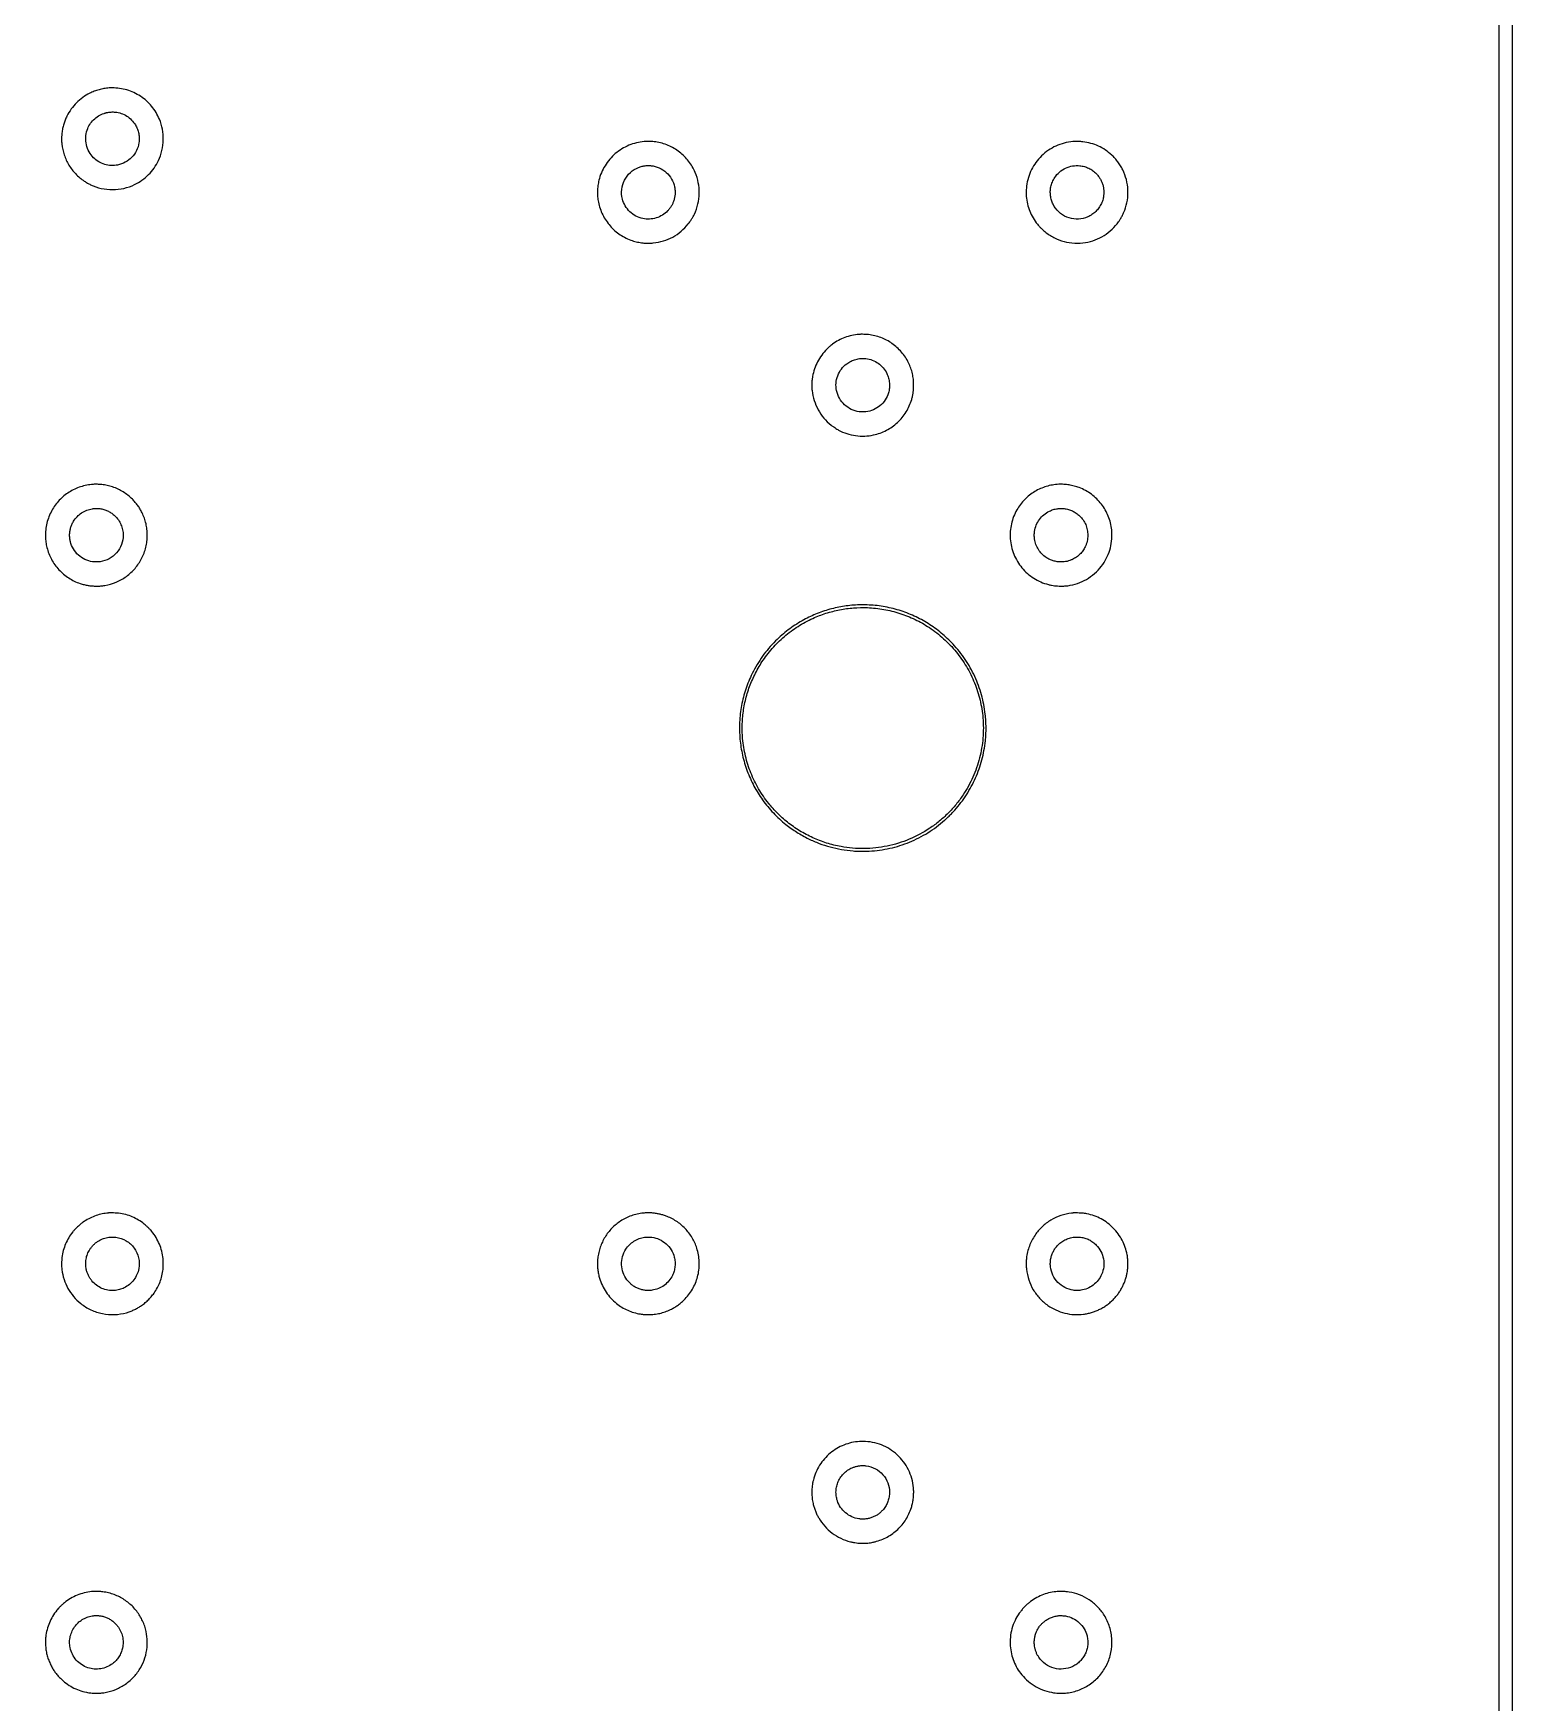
# Model space of a CAD drawing. Extents: x 0 to 24643, y 0 to 50000.
# Drawn here: x 13354 to 24643, y 24512 to 37256 of the extents above; entities that cross this region are included whole.
import ezdxf

# ---------------------------------------------------------------- set-up
doc = ezdxf.new("R2010")
doc.units = 0

msp = doc.modelspace()

# ---------------------------------------------------------------- linework, layer by layer
for points in [[(23019.260842, 49998.888079, 0.000001), (20714.559307, 49999.172447, 0.000022)], [(17617.631839, 49999.413961, 0.000005), (12334.5, 49999.540123, 0.000007), (8235.163056, 49999.542638, 0.000011), (4780.784375, 49999.42168)], [(24539.010792, 48319.481329), (24539.011877, 25000), (24539.010792, 1680.518671, -0.009918)], [(24643.034853, 1686.242722), (24643.036095, 25000), (24643.034853, 48313.757279, 0.009486)]]:
    msp.add_lwpolyline(points, format="xyb")
for points in [[(13932.5, 36839.344862, 0.021509), (13892.416186, 36834.406794, 0.024931), (13854.86252, 36826.188719, 0.025424), (13818.96367, 36814.446266, 0.024217), (13783.839045, 36798.954377, 0.039744), (13730.184482, 36766.553881, 0.040713), (13682.794628, 36726.305544, 0.040694), (13642.533667, 36678.890769, 0.039629), (13610.083651, 36625.174152, 0.02128), (13596.165301, 36594.145269, 0.02246), (13585.209939, 36562.593061, 0.022157), (13577.008684, 36529.786965, 0.019573), (13571.340393, 36495, 0.021677), (13570.011265, 36478.217997, 0.007365), (13569.498413, 36453.748886, 0.007363), (13569.706433, 36429.278873, 0.021726), (13570.826785, 36412.5, 0.052956), (13589.375305, 36327.938777, 0.055255), (13625.117717, 36250.442464, 0.055641), (13676.694829, 36183.115514, 0.055116), (13742, 36128.576728, 0.006045), (13755.101151, 36120.112752, 0.010742), (13766.120226, 36113.507307, 0.011125), (13777.144457, 36107.537781, 0.007082), (13790.218985, 36101.062054, 0.055934), (13872.211966, 36072.614174, 0.056263), (13958.30698, 36063.122784, 0.056208), (14044.42877, 36073.062432, 0.055616), (14126.5, 36101.939059, 0.042225), (14182.909186, 36135.281707, 0.042494), (14232.786244, 36177.564122, 0.042435), (14274.857857, 36227.730319, 0.041861), (14308.0724, 36284.5, 0.053056), (14335.16953, 36361.178586, 0.052318), (14345.691744, 36442.207905, 0.052351), (14339.164652, 36523.609377, 0.053256), (14315.867214, 36601.388306, 0.073684), (14256.554369, 36699.325763, 0.073915), (14171.445823, 36775.735215, 0.074067), (14067.960024, 36823.970395, 0.074471), (13955.104783, 36839.831897, 0.001394), (13947.687879, 36839.744195, 0.001732), (13940.790155, 36839.619488, 0.00141), (13934.999202, 36839.47838, 0.013096)], [(13978.144045, 36654.948535, -0.057748), (14024.266946, 36644.801303, -0.05841), (14066.65672, 36624.397284, -0.058184), (14103.318627, 36594.657036, -0.056489), (14132.55866, 36556.994731, -0.045213), (14147.978437, 36525.631402, -0.042887), (14157.838808, 36491.451423, -0.042698), (14161.753588, 36455.938779, -0.043916), (14159.513842, 36420.617484, -0.077167), (14140.870918, 36361.427393, -0.076328), (14105.110654, 36310.427761, -0.076186), (14055.628639, 36272.432412, -0.076436), (13997.093229, 36251.05321, -0.061953), (13947.420299, 36247.377641, -0.061463), (13898.220427, 36255.957788, -0.061348), (13852.500802, 36276.2637, -0.061298), (13813.060606, 36307.060606, -0.069635), (13778.789406, 36352.485123, -0.069947), (13758.368705, 36405.505048, -0.069983), (13753.36419, 36462.075063, -0.069828), (13764.149746, 36517.875979, -0.05735), (13784.34302, 36560.225484, -0.057837), (13813.580214, 36596.748453, -0.057819), (13850.414741, 36625.613605, -0.057246), (13893, 36645.392655, -0.005767), (13898.755045, 36647.229241, -0.004869), (13904.884375, 36649.042553, -0.004914), (13910.507503, 36650.587132, -0.013619), (13914.5, 36651.526198, -0.020039), (13930.029662, 36654.091363, -0.017478), (13946.440416, 36655.550402, -0.017586), (13962.79257, 36655.853804, -0.021145)], [(18016, 36429.87219, 0.078603), (17898.477432, 36401.409483, 0.078183), (17795.236328, 36338.034356, 0.078194), (17716.454072, 36246.029829, 0.078661), (17669.931185, 36134.460271, 0.027617), (17662.346849, 36093.443545, 0.026027), (17659.134181, 36051.017953, 0.02615), (17660.351149, 36008.698521, 0.028595), (17666.012234, 35968, 0.06564), (17698.879211, 35870.931078, 0.06617), (17755.717353, 35785.989767, 0.066194), (17832.749587, 35718.870908, 0.065771), (17924.806665, 35674.039882, 0.013035), (17944.094221, 35668.162925, 0.013205), (17963.57931, 35663.326651, 0.012897), (17983.725902, 35659.429371, 0.011226), (18005, 35656.3697, 0.020758), (18021.508542, 35655.064782, 0.007623), (18044.899029, 35654.547172, 0.007637), (18068.326522, 35654.743836, 0.020374), (18085, 35655.81928, 0.047971), (18162.012549, 35671.512477, 0.050605), (18233.174393, 35701.432859, 0.050611), (18296.867767, 35745.033583, 0.048007), (18351.757038, 35801.251101, 0.018684), (18363.784982, 35817.401153, 0.011447), (18376.796091, 35837.265338, 0.011436), (18388.916237, 35857.757058, 0.018271), (18398.212165, 35875.845814, 0.051673), (18425.320143, 35953.735751, 0.052802), (18435.621877, 36034.959869, 0.052978), (18428.675061, 36116.29121, 0.052697), (18404.793623, 36194.5, 0.064262), (18354.671318, 36280.043786, 0.063932), (18284.397098, 36350.227308, 0.064), (18198.746609, 36400.32355, 0.064643), (18103.5, 36426.920202, 0.014796), (18082.086271, 36429.363481, 0.012574), (18059.369926, 36430.702366, 0.012674), (18036.841576, 36430.891106, 0.015942)], [(21288, 36429.964189, 0.040015), (21220.338916, 36418.119607, 0.043723), (21157.492675, 36395.840535, 0.044116), (21099.965193, 36363.188812, 0.042168), (21048.115023, 36320.507847, 0.041174), (21005.079499, 36270.99319, 0.04295), (20971.41776, 36215.762507, 0.042664), (20947.509157, 36155.242523, 0.03957), (20933.476312, 36090, 0.021094), (20932.057452, 36074.378544, 0.007123), (20931.277043, 36051.535861, 0.007226), (20931.151238, 36028.464898, 0.018499), (20931.919156, 36011.780407, 0.036119), (20940.95458, 35954.028698, 0.037887), (20958.127215, 35899.125503, 0.037833), (20983.415802, 35847.371062, 0.035802), (21016.629767, 35799, 0.017737), (21028.137707, 35785.577532, 0.008719), (21043.665863, 35769.294175, 0.0087), (21059.640529, 35753.670342, 0.019083), (21072.508735, 35742.412809, 0.051523), (21142.544162, 35696.765635, 0.053664), (21219.500592, 35667.143345, 0.053809), (21300.805089, 35654.630488, 0.052331), (21383.694825, 35659.558169, 0.050369), (21456.965676, 35679.411037, 0.048958), (21525.534581, 35713.647671, 0.048862), (21586.259946, 35760.638348, 0.049754), (21636.303932, 35818.258042, 0.018881), (21649.240595, 35838.09146, 0.013136), (21662.387251, 35861.378701, 0.013194), (21674.185751, 35885.115817, 0.020291), (21682.998657, 35906.294902, 0.049767), (21702.962767, 35983.104058, 0.050982), (21707.130158, 36061.713699, 0.051078), (21695.310329, 36139.405699, 0.050322), (21667.960617, 36213.5, 0.024014), (21651.013086, 36244.361825, 0.021883), (21630.687113, 36274.4606, 0.022061), (21608.005122, 36302.404375, 0.025633), (21584, 36326.806163, 0.037271), (21535.01037, 36365.445654, 0.040081), (21481.962107, 36395.34203, 0.040152), (21424.910323, 36416.350137, 0.037662), (21364, 36428.524437, 0.020015), (21348.932725, 36429.762142, 0.005749), (21325.535014, 36430.474577, 0.005613), (21302.243167, 36430.654281, 0.022454)], [(18068.144045, 36245.948535, -0.080063), (18130.238553, 36229.365441, -0.078852), (18184.344406, 36194.061023, -0.07888), (18224.847085, 36143.753946, -0.08021), (18247.489918, 36083.659354, -0.031602), (18251.140301, 36057.195833, -0.033021), (18251.347567, 36030.872139, -0.033069), (18248.08935, 36004.785971, -0.031892), (18241.399496, 35979.031155, -0.026621), (18232.890988, 35957.167417, -0.02983), (18222.381718, 35937.176553, -0.029748), (18209.54031, 35918.531383, -0.026197), (18194.053338, 35900.693906, -0.062129), (18153.976436, 35868.329389, -0.064026), (18107.569958, 35847.19467, -0.063902), (18057.243816, 35838.46004, -0.061479), (18005.653701, 35842.522604, -0.070863), (17952.51519, 35861.491857, -0.069432), (17906.374862, 35894.641866, -0.069392), (17871.049887, 35939.176243, -0.070639), (17849.517562, 35991.413622, -0.089703), (17844.269968, 36065.19004, -0.091392), (17865.298965, 36135.60881, -0.091322), (17910.071951, 36193.944119, -0.089399), (17973, 36233.022552, -0.019196), (17985.861573, 36237.557805, -0.018182), (17999.266456, 36241.184991, -0.01675), (18013.904604, 36244.06705, -0.011851), (18030.5, 36246.358363, -0.024713), (18037.318529, 36246.795926, -0.006389), (18048.335288, 36246.81676, -0.006788), (18059.668842, 36246.539462, -0.015788)], [(21340.144045, 36245.948535, -0.043622), (21374.86959, 36239.32867, -0.044113), (21407.783687, 36226.799307, -0.043977), (21438.080862, 36208.646584, -0.042802), (21465.034335, 36185.326625, -0.029852), (21482.973355, 36164.553117, -0.034279), (21497.424274, 36142.69203, -0.03452), (21508.672283, 36119.200249, -0.031084), (21517.039878, 36093.554846, -0.032256), (21521.75885, 36068.851575, -0.030063), (21523.409663, 36043.155134, -0.030105), (21521.966848, 36017.484256, -0.032591), (21517.44743, 35992.857452, -0.046222), (21504.972525, 35957.482641, -0.045904), (21486.188503, 35924.914279, -0.045783), (21461.724356, 35896.243801, -0.045476), (21432.399447, 35872.432489, -0.021354), (21421.857132, 35865.991921, -0.012416), (21408.707002, 35859.131081, -0.01242), (21395.251556, 35852.9404, -0.021628), (21383.768845, 35848.577292, -0.089523), (21311.864963, 35838.348806, -0.089483), (21240.910472, 35853.899742, -0.089398), (21179.80982, 35893.285219, -0.089136), (21136.2306, 35951.560402, -0.042365), (21123.726516, 35982.900882, -0.041721), (21116.604843, 36016.061264, -0.04137), (21115.051053, 36050.213047, -0.040173), (21119.09947, 36084.5, -0.027574), (21123.708058, 36102.327755, -0.021931), (21130.561581, 36120.989581, -0.021786), (21139.088197, 36139.130539, -0.025945), (21148.725186, 36155.397888, -0.067799), (21185.411631, 36197.050403, -0.067969), (21231.87337, 36227.330606, -0.068001), (21284.732646, 36244.033728, -0.067968)], [(19655.5, 34957.951217, 0.033046), (19600.08664, 34949.622139, 0.035056), (19547.368337, 34934.157382, 0.035567), (19498.029877, 34911.736712, 0.036239), (19452.691118, 34882.671024, 0.006241), (19440.000859, 34872.923239, 0.010824), (19429.74287, 34864.471877, 0.011045), (19420.002424, 34855.704494, 0.006836), (19408.932833, 34845, 0.039054), (19370.132353, 34799.896994, 0.038522), (19338.619313, 34749.109382, 0.038449), (19315.219439, 34693.991266, 0.038574), (19300.565489, 34636, 0.003411), (19299.516545, 34629.644851, 0.002446), (19298.427361, 34622.528125, 0.002469), (19297.456777, 34615.740871, 0.005312), (19296.790373, 34610.5, 0.023863), (19295.775749, 34595.631722, 0.005189), (19295.517547, 34569.916048, 0.00516), (19295.791469, 34544.21212, 0.024335), (19296.817636, 34529.5, 0.046035), (19313.237291, 34452.578108, 0.050164), (19343.174995, 34382.269541, 0.050408), (19386.361777, 34319.618815, 0.047313), (19442.058088, 34265.397068, 0.016389), (19453.752038, 34256.605558, 0.007614), (19469.463333, 34245.933986, 0.007629), (19485.777806, 34235.564982, 0.013753), (19499.5, 34227.646048, 0.045405), (19562.02214, 34200.831653, 0.043477), (19629.271253, 34185.26264, 0.043487), (19698.182893, 34181.559472, 0.04548), (19765.641335, 34189.976368, 0.066653), (19863.797922, 34225.598968, 0.067344), (19948.744999, 34285.697199, 0.067381), (20014.629916, 34366.174574, 0.066851), (20056.959408, 34461.482714, 0.017498), (20063.736175, 34488.081696, 0.019074), (20068.414627, 34514.338232, 0.018736), (20071.138942, 34541.295035, 0.015738), (20072.051462, 34570, 0.026976), (20069.632185, 34615.063988, 0.029739), (20062.369752, 34658.137644, 0.029763), (20050.055239, 34700.014562, 0.027107), (20032.52955, 34741.5, 0.032536), (20008.604805, 34783.386175, 0.031028), (19979.099593, 34822.51851, 0.030839), (19944.783502, 34857.926376, 0.031201), (19906.5, 34888.696288, 0.032511), (19865.993778, 34913.510558, 0.030911), (19821.937358, 34933.334838, 0.030572), (19775.277467, 34947.76357, 0.03017), (19727, 34956.471728, 0.017929), (19712.1355, 34957.69758, 0.006435), (19690.898649, 34958.410524, 0.006361), (19669.774005, 34958.578815, 0.019594)], [(19708, 34772.918311, -0.064508), (19756.594965, 34761.080138, -0.062321), (19801.188972, 34737.16389, -0.061769), (19838.852455, 34702.764547, -0.061322), (19867.079428, 34660.128095, -0.049059), (19880.526502, 34624.859503, -0.046032), (19887.210893, 34586.881869, -0.045935), (19886.84071, 34548.242963, -0.048386), (19879.36819, 34511.013576, -0.072143), (19854.310417, 34457.623862, -0.072413), (19815.142879, 34413.630134, -0.072356), (19765.026469, 34382.603914, -0.071845), (19708.026234, 34367.047457, -0.023593), (19697.115205, 34366.218707, -0.009347), (19682.076364, 34366.069245, -0.009341), (19667.051567, 34366.481589, -0.023775), (19656.196408, 34367.50127, -0.075582), (19595.782242, 34385.666453, -0.077177), (19543.977808, 34420.880407, -0.077405), (19505.408899, 34470.041762, -0.0767), (19483.466967, 34528.755636, -0.071492), (19479.914273, 34586.172639, -0.070697), (19492.63462, 34642.499551, -0.070656), (19520.553206, 34693.08099, -0.071269), (19561.380945, 34733.719884, -0.046301), (19594.601926, 34754.007774, -0.048656), (19630.451079, 34767.43911, -0.048335), (19668.438111, 34773.750581, -0.044571)], [(13810, 33812.99056, 0.061448), (13714.186562, 33794.397759, 0.062794), (13626.518716, 33753.143101, 0.062862), (13551.9142, 33691.466896, 0.061816), (13494.488014, 33612.861843, 0.033631), (13472.625501, 33566.451251, 0.033542), (13457.160223, 33517.488015, 0.033432), (13448.342056, 33466.738254, 0.032917), (13446.302957, 33415, 0.011463), (13447.401317, 33392.758223, 0.015114), (13449.478439, 33372.562958, 0.015201), (13452.760089, 33352.623081, 0.011817), (13457.496137, 33331.156636, 0.063718), (13492.313398, 33240.866349, 0.062315), (13548.947291, 33161.499759, 0.062339), (13623.367031, 33098.557938, 0.063856), (13710.422674, 33056.507806, 0.018325), (13741.275044, 33047.442272, 0.022089), (13770.853026, 33041.293116, 0.021978), (13800.98351, 33037.756054, 0.017823), (13833.5, 33036.54379, 0.006379), (13853.084008, 33036.761897, 0.012875), (13868.498084, 33037.527748, 0.013913), (13883.062187, 33039.036399, 0.008964), (13899.845785, 33041.555337, 0.05837), (13985.795921, 33066.597372, 0.057835), (14063.921113, 33110.879473, 0.057783), (14129.888517, 33171.92119, 0.058061), (14180.014713, 33246.345488, 0.029149), (14198.985736, 33289.00353, 0.030677), (14212.497888, 33332.864852, 0.030614), (14220.562439, 33378.134726, 0.028779), (14223.262158, 33425, 0.027307), (14220.810945, 33469.848752, 0.029623), (14213.483647, 33512.939843, 0.02957), (14201.099313, 33554.9331, 0.027009), (14183.52955, 33596.5, 0.020709), (14168.441294, 33624.428314, 0.021496), (14151.267642, 33650.656595, 0.02127), (14131.724844, 33675.566377, 0.019366), (14109.540979, 33699.546585, 0.028017), (14075.734457, 33729.772789, 0.029366), (14039.267556, 33755.521964, 0.029459), (14000.146928, 33776.751109, 0.028585), (13958.413142, 33793.475014, 0.014112), (13938.311333, 33799.599902, 0.013419), (13917.557185, 33804.694143, 0.013384), (13896.502846, 33808.679915, 0.013845), (13875.501114, 33811.482055, 0.01321), (13860.470669, 33812.664888, 0.007272), (13842.039207, 33813.35769, 0.007255), (13823.914835, 33813.512055, 0.015735)], [(21179, 33813.33584, 0.029321), (21130.838664, 33807.915949, 0.03071), (21084.397188, 33796.939481, 0.030835), (21039.82434, 33780.408831, 0.030088), (20997.242383, 33758.40496, 0.032771), (20956.793577, 33730.576145, 0.031429), (20919.724901, 33697.336954, 0.031426), (20887.11117, 33659.709672, 0.032747), (20859.956471, 33618.786248, 0.036838), (20834.984379, 33566.655269, 0.036752), (20817.910146, 33511.383493, 0.036937), (20809.176325, 33454.48273, 0.03808), (20809.042958, 33397.5, 0.07722), (20836.420147, 33279.467222, 0.078303), (20898.249385, 33175.930191, 0.078368), (20988.868894, 33096.489611, 0.077536), (21099.861398, 33048.436244, 0.01431), (21124.307707, 33042.836013, 0.018759), (21146.926611, 33039.20749, 0.018209), (21170.282666, 33037.21421, 0.012318), (21197, 33036.570492, 0.006921), (21217.783342, 33036.869535, 0.014027), (21234.112296, 33037.78955, 0.015067), (21249.596681, 33039.569799, 0.009445), (21267.589083, 33042.537862, 0.048988), (21339.806937, 33063.326059, 0.048371), (21406.928352, 33097.831125, 0.048303), (21466.253822, 33144.642639, 0.048566), (21515.375879, 33201.888216, 0.045407), (21549.918866, 33262.028067, 0.044641), (21573.271727, 33327.754443, 0.044628), (21584.592306, 33396.600769, 0.045325), (21583.425653, 33466, 0.068563), (21557.575849, 33569.694593, 0.06896), (21504.678661, 33662.312916, 0.068991), (21428.614076, 33737.022226, 0.06873), (21335, 33788.33436, 0.02679), (21297.400671, 33800.40295, 0.024532), (21257.609178, 33808.799754, 0.024713), (21217.51188, 33813.207947, 0.028388)], [(13868.5, 33626.595962, -0.033672), (13898.787453, 33618.92858, -0.03721), (13926.737584, 33607.45096, -0.037854), (13952.255397, 33592.164954, -0.037372), (13975.293863, 33573.147078, -0.048701), (14002.573965, 33541.32349, -0.051354), (14022.629078, 33505.362875, -0.051593), (14034.865116, 33466.226192, -0.050023), (14039, 33425, -0.088898), (14026.180336, 33353.466767, -0.090068), (13989.33706, 33291.202421, -0.089781), (13932.834711, 33245.72085, -0.087635), (13863.5, 33222.447633, -0.025118), (13850.784216, 33221.187214, -0.01229), (13834.49858, 33220.796352, -0.012289), (13818.220891, 33221.205996, -0.025236), (13805.534095, 33222.481462, -0.072593), (13747.741232, 33240.079991, -0.073453), (13697.647178, 33273.41529, -0.073792), (13659.511145, 33319.652661, -0.074344), (13636.56413, 33374.857452, -0.013218), (13633.704989, 33387.697826, -0.018889), (13631.904477, 33399.229418, -0.018379), (13630.94848, 33411.100308, -0.011598), (13630.664749, 33425, -0.031574), (13632.549128, 33453.548044, -0.035305), (13638.014182, 33480.561053, -0.035691), (13647.155726, 33506.277027, -0.03369), (13660.010908, 33530.954065, -0.054061), (13687.241394, 33566.358551, -0.055136), (13721.263576, 33594.840405, -0.054871), (13760.846419, 33615.3069, -0.052592), (13804.5, 33627.035627, -0.029308), (13818.114881, 33628.385062, -0.011766), (13836.829189, 33628.696903, -0.011682), (13855.421424, 33628.13464, -0.031768)], [(21220.026234, 33627.974337, -0.038204), (21253.010504, 33621.397083, -0.041212), (21283.749493, 33609.98201, -0.041588), (21311.953938, 33593.792891, -0.040349), (21337.397999, 33573.011978, -0.047515), (21364.860747, 33541.08201, -0.052141), (21384.830279, 33505.47974, -0.052483), (21396.907336, 33466.729125, -0.049281), (21400.995394, 33425.473766, -0.025719), (21399.760272, 33401.342983, -0.030114), (21396.045807, 33378.72552, -0.030535), (21389.700492, 33356.98987, -0.027888), (21380.593169, 33335.5, -0.040217), (21362.841175, 33305.682816, -0.043071), (21340.903896, 33279.821215, -0.043058), (21314.853506, 33258.09383, -0.040144), (21284.869286, 33240.571653, -0.025549), (21263.300044, 33231.515217, -0.03161), (21242.38382, 33225.427276, -0.031164), (21220.621597, 33221.965949, -0.023711), (21196.5, 33220.806962, -0.035028), (21166.36906, 33222.902284, -0.037956), (21137.645565, 33229.184762, -0.037999), (21110.23061, 33239.72879, -0.035264), (21084, 33254.526318, -0.052607), (21050.77156, 33281.908794, -0.053492), (21024.19819, 33315.481085, -0.053166), (21005.223197, 33354.124932, -0.050782), (20994.460362, 33396.5, -0.024542), (20993.223071, 33409.061943, -0.012304), (20992.832234, 33425.012793, -0.012303), (20993.226391, 33440.958098, -0.024626), (20994.466567, 33453.5, -0.059377), (21007.695272, 33501.973223, -0.061315), (21031.851805, 33545.412759, -0.061572), (21065.715538, 33581.546812, -0.060772), (21107.5, 33608.532491, -0.017858), (21122.84741, 33615.318816, -0.020886), (21137.867206, 33620.612511, -0.021175), (21153.091816, 33624.577016, -0.019383), (21169.051854, 33627.376476, -0.021429), (21180.114977, 33628.397434, -0.009361), (21194.850959, 33628.846284, -0.009295), (21209.467384, 33628.745997, -0.023755)], [(19656.5, 32892.908863, 0.030997), (19543.503696, 32882.943951, 0.03035), (19431.789726, 32859.06113, 0.030288), (19323.568802, 32821.768544, 0.030576), (19221, 32771.773098, 0.016394), (19165.962263, 32738.221034, 0.017651), (19114.615502, 32701.908287, 0.017602), (19065.83108, 32661.968094, 0.016115), (19018.473752, 32617.541976, 0.019333), (18965.329453, 32560.086207, 0.021365), (18918.616918, 32500.5215, 0.021382), (18877.191417, 32437.233526, 0.019431), (18839.890128, 32368.621074, 0.034268), (18790.940787, 32249.738226, 0.034459), (18758.796008, 32125.502617, 0.034352), (18743.948082, 31997.654086, 0.033588), (18746.568602, 31868, 0.034154), (18765.849998, 31745.118438, 0.033165), (18801.797326, 31624.757089, 0.033078), (18853.45654, 31509.901071, 0.033557), (18919.594992, 31403.438127, 0.017544), (18958.776636, 31352.750554, 0.016767), (19001.990192, 31304.138603, 0.016797), (19048.279103, 31258.620758, 0.01778), (19096.674778, 31217.203713, 0.013055), (19138.312714, 31185.800131, 0.014172), (19180.428062, 31157.495435, 0.014156), (19224.123237, 31131.594308, 0.012964), (19270.5, 31107.400015, 0.023002), (19351.510567, 31072.293706, 0.02383), (19434.463976, 31045.237877, 0.023657), (19520.190344, 31026.038864, 0.021962), (19609.5, 31014.444547, 0.013952), (19633.789322, 31013.051727, 0.004278), (19670.528022, 31012.2867, 0.004347), (19707.523774, 31012.154619, 0.012496), (19733.185075, 31012.927637, 0.041308), (19890.458947, 31034.71822, 0.042273), (20040.751896, 31081.990873, 0.04226), (20180.992781, 31153.883305, 0.041234), (20308.388078, 31248.852939, 0.011812), (20324.432098, 31263.699165, 0.00363), (20347.94127, 31286.841017, 0.00364), (20371.133783, 31310.344799, 0.011613), (20386.130526, 31326.5, 0.038116), (20475.06711, 31443.780266, 0.039152), (20544.276857, 31572.187562, 0.039155), (20592.618911, 31709.805374, 0.038133), (20619.444526, 31854.5, 0.015002), (20623.250002, 31903.770754, 0.012917), (20624.353807, 31955.708203, 0.012829), (20622.770861, 32008.0402, 0.014177), (20618.509685, 32058.5, 0.040008), (20589.879494, 32205.330408, 0.039681), (20538.179573, 32346.14667, 0.039744), (20464.978241, 32476.818694, 0.040421), (20372.390043, 32593.474665, 0.031839), (20282.619393, 32678.025523, 0.032784), (20183.67634, 32749.601766, 0.03282), (20076.332993, 32807.563226, 0.032062), (19961.5, 32851.494498, 0.017208), (19901.285957, 32867.956744, 0.016383), (19839.091414, 32880.544655, 0.016628), (19777.22442, 32888.864772, 0.019355), (19718, 32892.525016, -0.000488), (19708.909113, 32892.74321, -0.000555), (19700.2, 32892.970432, -0.000503), (19692.802977, 32893.179092, -0.003107), (19689, 32893.313859, 0.011937), (19685.07142, 32893.383656, 0.001588), (19676.771875, 32893.306596, 0.001838), (19666.931216, 32893.14778, 0.001543)], [(19718.5, 32871.990801, -0.033128), (19844.772896, 32858.330206, -0.034426), (19966.480954, 32828.182133, -0.034528), (20082.57002, 32781.723992, -0.033751), (20192.087887, 32719.427937, -0.03773), (20301.03764, 32634.857858, -0.037715), (20396.056208, 32534.865698, -0.037641), (20475.140341, 32421.534434, -0.037257), (20536.645331, 32297.247878, -0.018653), (20560.132105, 32232.453264, -0.019014), (20578.557939, 32166.49833, -0.018941), (20591.979264, 32099.086241, -0.018182), (20600.478808, 32029.927724, -0.042432), (20600.649595, 31876.268028, -0.04193), (20574.927247, 31724.152283, -0.041879), (20524.14317, 31578.28656, -0.042105), (20449.83595, 31443.201107, -0.024444), (20395.549872, 31369.668069, -0.024907), (20334.665546, 31302.264322, -0.024936), (20267.453132, 31241.322336, -0.024636), (20194.244093, 31187.111936, -0.048024), (20038.413703, 31103.563121, -0.048195), (19869.689517, 31051.396474, -0.048195), (19694.100484, 31032.495556, -0.048027), (19517.928576, 31047.517809, -0.030812), (19407.740343, 31074.792192, -0.030941), (19301.897639, 31115.372258, -0.030946), (19201.889058, 31168.696214, -0.030847), (19109.114328, 31234.00819, -0.013235), (19069.734187, 31267.281275, -0.014248), (19033.152404, 31301.807592, -0.014271), (18998.650307, 31338.307904, -0.013372), (18965.50641, 31377.5, -0.036587), (18888.938816, 31488.916715, -0.036842), (18829.629622, 31610.051437, -0.036844), (18788.743401, 31738.575147, -0.036595), (18767.048699, 31872, -0.01224), (18764.475791, 31912.430372, -0.010563), (18763.71212, 31954.977455, -0.010506), (18764.747889, 31997.784822, -0.011698), (18767.57963, 32039, -0.031046), (18784.643058, 32148.876929, -0.030393), (18815.257923, 32256.597709, -0.030301), (18858.817514, 32360.129168, -0.030416), (18914.523239, 32457.5, -0.03542), (18992.904516, 32560.333, -0.035126), (19085.220059, 32651.381169, -0.035132), (19189.355641, 32728.595992, -0.03546), (19302.962495, 32790.203492, -0.029186), (19402.792016, 32828.654705, -0.028748), (19506.921074, 32855.445149, -0.028878), (19612.961589, 32870.020912, -0.030107)], [(13928, 28250.395883, -0.001499), (13926.039656, 28250.176662, -0.000311), (13922.590625, 28249.803601, -0.000326), (13918.585168, 28249.375518, -0.000308), (13914.5, 28248.944155, 0.033114), (13867.509411, 28240.839629, 0.031157), (13821.006801, 28226.490887, 0.030807), (13776.131934, 28206.279724, 0.030648), (13734, 28180.676885, 0.022643), (13713.905643, 28165.3183, 0.014168), (13691.764889, 28145.654455, 0.014159), (13670.739418, 28124.735103, 0.022337), (13654.058622, 28105.521193, 0.032998), (13623.522029, 28061.295658, 0.034885), (13599.697199, 28014.229078, 0.034675), (13582.532885, 27964.04062, 0.031816), (13571.869283, 27910.5, 0.021831), (13570.094192, 27890.681974, 0.00995), (13569.423834, 27864.682165, 0.009944), (13569.787683, 27838.709331, 0.022138), (13571.331359, 27819, 0.046731), (13587.811119, 27743.832347, 0.049185), (13617.789735, 27674.385249, 0.049425), (13660.597402, 27612.423155, 0.048082), (13715.094502, 27559.434399, 0.060034), (13793.419968, 27510.834064, 0.059516), (13881.27575, 27482.057076, 0.059515), (13973.438594, 27474.783937, 0.060031), (14064.440871, 27489.475093, 0.019924), (14092.533317, 27498.778984, 0.018164), (14120.692504, 27510.551522, 0.018272), (14147.740638, 27524.251999, 0.020894), (14172.5, 27539.335949, 0.023859), (14201.029856, 27560.430042, 0.021879), (14228.291447, 27584.734844, 0.02197), (14253.206866, 27611.213423, 0.024641), (14274.709297, 27638.816978, 0.030375), (14300.370223, 27680.503982, 0.03187), (14320.334636, 27724.343596, 0.031594), (14334.704418, 27770.723911, 0.0288), (14343.655581, 27820, 0.021782), (14344.967823, 27836.67115, 0.007274), (14345.468054, 27861.134424, 0.007244), (14345.258264, 27885.556602, 0.022442), (14344.139164, 27902, 0.034182), (14333.696328, 27959.010221, 0.036453), (14315.724862, 28012.812009, 0.036655), (14290.239321, 28063.166963, 0.03536), (14257.399977, 28109.903739, 0.01987), (14246.360586, 28122.416438, 0.00761), (14230.068906, 28138.954989, 0.007646), (14213.205701, 28155.060029, 0.018786), (14200.207209, 28166.222353, 0.033269), (14156.106514, 28196.748482, 0.034997), (14109.066627, 28220.583335, 0.034652), (14058.726063, 28237.812028, 0.031345), (14004.775205, 28248.624992, 0.025102), (13992.721716, 28249.651274, 0.002921), (13965.658915, 28250.433707, 0.00257), (13938.367074, 28250.922888, 0.031797)], [(18008, 28249.453622, 0.029491), (17962.439302, 28241.94814, 0.029451), (17918.056782, 28229.131971, 0.029428), (17875.455283, 28211.178421, 0.029342), (17835.213041, 28188.331859, 0.028976), (17801.086131, 28163.294642, 0.026796), (17769.132554, 28133.85516, 0.026812), (17740.530919, 28101.187714, 0.029112), (17716.425335, 28066.5, 0.027045), (17696.0808, 28028.815849, 0.027786), (17680.126314, 27989.488705, 0.027343), (17668.423349, 27948.037616, 0.02448), (17660.793778, 27904, 0.025722), (17659.755375, 27889.433554, 0.004955), (17659.495447, 27862.979089, 0.004947), (17659.759408, 27836.52641, 0.02585), (17660.800699, 27822, 0.0087), (17663.507081, 27802.884748, 0.010749), (17666.719587, 27785.184883, 0.011269), (17670.538365, 27768.390301, 0.01171), (17675.066359, 27752, 0.036986), (17696.308205, 27696.725379, 0.037998), (17725.303086, 27645.706245, 0.038065), (17761.631244, 27599.743511, 0.037398), (17804.708767, 27559.524675, 0.032913), (17845.292928, 27531.127678, 0.0319), (17889.668111, 27507.971924, 0.03186), (17936.684371, 27490.624401, 0.032638), (17985.148355, 27479.556688, 0.007757), (18001.846245, 27477.13966, 0.012853), (18016.006663, 27475.682628, 0.012579), (18030.435045, 27474.936417, 0.007049), (18048, 27474.718301, 0.026638), (18092.319715, 27477.155832, 0.029402), (18134.667724, 27484.294138, 0.029466), (18175.804004, 27496.332443, 0.026989), (18216.5, 27513.422168, 0.018909), (18244.87276, 27528.532256, 0.021512), (18270.792183, 27545.152503, 0.021546), (18295.152488, 27563.914073, 0.019086), (18318.849688, 27585.444998, 0.066743), (18383.0507, 27667.860017, 0.067611), (18422.931833, 27763.924676, 0.067666), (18435.720984, 27867.076224, 0.067032), (18420.588833, 27970.245175, 0.057427), (18386.684856, 28051.744135, 0.05679), (18335.030006, 28123.730981, 0.056854), (18268.565057, 28182.182717, 0.057809), (18191, 28223.780561, 0.017267), (18163.933335, 28233.423313, 0.018712), (18136.976083, 28240.89238, 0.018614), (18109.405639, 28246.356393, 0.016718), (18080.5, 28249.988335, 0.019082), (18066.228207, 28250.751194, 0.005654), (18044.358856, 28250.837215, 0.005681), (18022.459977, 28250.426831, 0.018553)], [(21289, 28250.39459, -0.000713), (21287.062454, 28250.17831, -0.000157), (21283.7375, 28249.813014, -0.000163), (21279.893753, 28249.393215, -0.000157), (21276, 28248.970479, 0.055148), (21194.990422, 28231.023999, 0.053602), (21119.030859, 28195.698871, 0.053506), (21052.194888, 28144.962495, 0.054549), (20998.132401, 28081.5, 0.029616), (20973.944567, 28040.907773, 0.030926), (20955.109765, 27998.312704, 0.03051), (20941.469038, 27953.179248, 0.027272), (20932.802773, 27905, 0.02608), (20931.753378, 27890.30589, 0.00476), (20931.490758, 27863.027475, 0.00477), (20931.748115, 27835.747363, 0.025912), (20932.793778, 27821, 0.049186), (20951.18089, 27739.117672, 0.053626), (20984.890841, 27664.897652, 0.053906), (21033.42949, 27599.866831, 0.050633), (21095.697226, 27545.174484, 0.048625), (21157.060899, 27509.8469, 0.045593), (21225.415188, 27486.122566, 0.045459), (21297.139837, 27475.128976, 0.047696), (21368.5, 27477.562181, 0.019334), (21399.254776, 27482.780272, 0.020135), (21429.095395, 27490.304401, 0.020204), (21458.137134, 27500.17614, 0.019776), (21486.5, 27512.423066, 0.019985), (21516.09764, 27528.100863, 0.022624), (21543.111079, 27545.504486, 0.022485), (21568.584452, 27565.37798, 0.019275), (21593.564439, 27588.46502, 0.017712), (21615.321651, 27611.782592, 0.021708), (21633.869777, 27635.100072, 0.021795), (21650.266287, 27659.856961, 0.018113), (21665.553771, 27687.5, 0.017254), (21677.59629, 27713.453253, 0.018854), (21687.439286, 27739.427216, 0.01882), (21695.312139, 27766.111702, 0.017065), (21701.448788, 27794.195128, 0.023852), (21705.96537, 27827.873661, 0.021429), (21707.471124, 27863.059459, 0.021445), (21705.959691, 27898.215558, 0.023995), (21701.437439, 27931.804872, 0.0741), (21663.80122, 28041.777306, 0.074983), (21595.844914, 28135.501126, 0.075137), (21503.410287, 28204.865216, 0.074881), (21394.5, 28243.917158, 0.008248), (21375.932285, 28247.263498, 0.01725), (21361.369599, 28249.127664, 0.01555), (21345.798376, 28250.089993, 0.005528), (21323.5, 28250.526418, 0.001275), (21311.369076, 28250.598757, 0.001809), (21300.578125, 28250.596557, 0.001016), (21291.464252, 28250.543211, 0.026182)], [(13984.315289, 28065.503267, -0.102401), (14061.930199, 28038.532976, -0.1015), (14122.747203, 27982.908582, -0.101408), (14156.793754, 27907.787541, -0.102024), (14158.444815, 27825.5, -0.058601), (14144.449172, 27780.311951, -0.058182), (14120.327373, 27739.485191, -0.058094), (14087.409462, 27705.260777, -0.058085), (14047.5, 27679.524489, -0.022421), (14028.596596, 27671.266117, -0.026846), (14010.119683, 27665.278752, -0.026805), (13991.083263, 27661.299002, -0.02223), (13970.5, 27659.066479, -0.058431), (13922.503963, 27661.619442, -0.059363), (13876.6712, 27675.219489, -0.059232), (13835.229445, 27699.243733, -0.057707), (13800.167822, 27732.5, -0.032001), (13785.747519, 27752.17217, -0.029463), (13773.513964, 27774.060196, -0.029477), (13763.943503, 27797.223215, -0.032113), (13757.478507, 27820.704031, -0.046988), (13753.149772, 27859.696018, -0.047875), (13756.227268, 27898.560097, -0.047922), (13766.634358, 27936.095077, -0.047264), (13784.031545, 27971.147614, -0.032881), (13797.742954, 27990.317489, -0.027286), (13814.681195, 28008.823711, -0.027302), (13833.520691, 28025.362522, -0.033058), (13852.930472, 28038.63507, -0.025611), (13870.928414, 28048.061618, -0.023994), (13890.186477, 28055.826923, -0.024011), (13910.085268, 28061.706311, -0.025746), (13930, 28065.490833, -0.023501), (13941.612878, 28066.530888, -0.010525), (13956.945085, 28066.857186, -0.010549), (13972.365559, 28066.535349, -0.022099)], [(18074.344137, 28065.499486, -0.075663), (18132.291179, 28048.749692, -0.073851), (18183.167794, 28015.427254, -0.073906), (18222.134544, 27968.783063, -0.075958), (18245.40583, 27913.245165, -0.043037), (18251.111466, 27877.696838, -0.043873), (18250.590451, 27841.928961, -0.043989), (18243.845005, 27806.88849, -0.043746), (18231.066037, 27773.5, -0.06123), (18203.884419, 27731.581481, -0.061354), (18167.376613, 27697.525999, -0.061341), (18123.688449, 27673.34171, -0.061157), (18075.393908, 27660.448386, -0.022278), (18062.455433, 27659.226249, -0.012536), (18046.679392, 27658.838721, -0.012543), (18031.023361, 27659.239538, -0.023928), (18018.5, 27660.477438, -0.033678), (17991.261422, 27666.388718, -0.033385), (17964.98071, 27675.915918, -0.033482), (17940.274754, 27688.824216, -0.03434), (17917.731971, 27704.817843, -0.020585), (17909.778012, 27711.891362, -0.009288), (17899.916732, 27721.776692, -0.009274), (17890.454331, 27731.99401, -0.021206), (17883.802921, 27740.117306, -0.076836), (17854.694531, 27794.646726, -0.07547), (17843.175062, 27855.760854, -0.075605), (17850.316968, 27917.443263, -0.077553), (17875.474363, 27973.628095, -0.053176), (17903.107076, 28007.657006, -0.053444), (17937.251996, 28035.027955, -0.053405), (17976.446474, 28054.555685, -0.052951), (18019, 28065.40844, -0.02505), (18030.603022, 28066.500248, -0.010522), (18046.283572, 28066.856068, -0.010577), (18062.122055, 28066.54706, -0.022425)], [(21346.344137, 28065.499486, -0.042044), (21379.127977, 28058.361443, -0.041735), (21410.340508, 28045.827887, -0.041471), (21439.219163, 28028.195118, -0.040402), (21465.064385, 28005.898556, -0.074687), (21500.45911, 27957.263973, -0.074296), (21520.082409, 27900.290719, -0.074171), (21522.21303, 27839.983278, -0.074038), (21506.657286, 27781.639781, -0.06441), (21480.037135, 27736.928158, -0.063754), (21442.835227, 27700.286796, -0.063746), (21397.597688, 27674.195794, -0.064365), (21347.393908, 27660.448386, -0.022278), (21334.455433, 27659.226249, -0.012536), (21318.679392, 27658.838721, -0.012543), (21303.023361, 27659.239538, -0.023928), (21290.5, 27660.477438, -0.080872), (21226.443806, 27680.838691, -0.082795), (21172.738446, 27720.356768, -0.082685), (21134.70665, 27775.212861, -0.080364), (21116.025663, 27839.973766, -0.022037), (21115.21017, 27850.628844, -0.010565), (21115.056621, 27864.349017, -0.010577), (21115.488386, 27878.232203, -0.019528), (21116.517589, 27889.47439, -0.035517), (21122.227483, 27917.448153, -0.034501), (21131.877831, 27944.614368, -0.03467), (21145.116118, 27970.06664, -0.036726), (21161.520709, 27992.93157, -0.043862), (21188.110331, 28019.625885, -0.045934), (21218.562706, 28040.814181, -0.046102), (21252.264839, 28056.024544, -0.044829), (21288.5, 28064.976906, -0.023198), (21301.372498, 28066.349474, -0.012702), (21317.231756, 28066.895825, -0.012692), (21333.177866, 28066.635098, -0.022157)], [(19658.5, 26505.882882, 0.079468), (19539.720787, 26479.056842, 0.078894), (19434.905391, 26416.485627, 0.07875), (19354.476235, 26324.407363, 0.078748), (19306.458106, 26211.971666, 0.013964), (19301.245254, 26188.498064, 0.018658), (19297.9131, 26166.931003, 0.017824), (19296.100681, 26144.418643, 0.011173), (19295.510257, 26118, 0.009339), (19295.97221, 26093.270577, 0.016623), (19297.408427, 26072.961212, 0.017483), (19300.126607, 26053.504389, 0.011762), (19304.525066, 26031.5, 0.021592), (19311.906625, 26004.191007, 0.017086), (19322.14727, 25975.363463, 0.017082), (19334.335711, 25947.294325, 0.021545), (19347.584402, 25922.269421, 0.049527), (19393.275771, 25859.465833, 0.049731), (19450.368237, 25806.96992, 0.049787), (19516.637909, 25766.829771, 0.049866), (19589.5, 25740.606764, 0.014776), (19612.815052, 25735.484379, 0.017636), (19635.058833, 25732.089618, 0.017022), (19658.137698, 25730.189706, 0.012229), (19684, 25729.578204, 0.011145), (19710.196738, 25730.183587, 0.018047), (19732.404534, 25731.997203, 0.018745), (19753.811258, 25735.343434, 0.01336), (19777.5, 25740.622469, 0.063203), (19870.000673, 25776.737014, 0.064147), (19950.036115, 25834.674048, 0.064178), (20012.74328, 25910.975169, 0.063372), (20054.375349, 26001, 0.02138), (20063.210319, 26033.706634, 0.022911), (20068.9829, 26066.305121, 0.022512), (20071.818872, 26099.81317, 0.019245), (20071.85192, 26135.25, 0.047703), (20062.416949, 26205.832508, 0.046697), (20039.75059, 26273.878309, 0.04643), (20004.695851, 26336.892876, 0.046031), (19958.526101, 26392.554568, 0.044848), (19904.132264, 26438.064582, 0.046435), (19843.100791, 26472.545784, 0.046216), (19776.480598, 26495.297593, 0.043612), (19705.5, 26505.993349, 0.006105), (19692.979619, 26506.622173, 0.010081), (19682.391702, 26506.810774, 0.009832), (19671.620639, 26506.573632, 0.005461)], [(19710.344137, 26320.499486, -0.090477), (19779.85277, 26298.171952, -0.090116), (19837.109104, 26252.715298, -0.090015), (19874.760547, 26189.972148, -0.090017), (19887.960603, 26118, -0.043895), (19884.947321, 26083.005337, -0.042471), (19875.867934, 26048.670741, -0.04267), (19861.172064, 26016.516922, -0.04527), (19841.475023, 25988, -0.017584), (19834.590953, 25980.309298, -0.008227), (19825.174207, 25970.823176, -0.008102), (19815.632801, 25961.819483, -0.021992), (19808.5, 25955.857421, -0.032256), (19786.723779, 25941.347439, -0.03122), (19763.028938, 25929.582653, -0.031193), (19738.032299, 25920.850878, -0.032063), (19712.371163, 25915.392227, -0.023983), (19699.505552, 25914.133384, -0.012737), (19683.495488, 25913.747392, -0.012736), (19667.458802, 25914.177927, -0.023592), (19654.5, 25915.471445, -0.068746), (19600.087839, 25931.35029, -0.069512), (19552.244299, 25961.346871, -0.069589), (19514.495696, 26003.272037, -0.069153), (19489.600504, 26054.031155, -0.045748), (19481.127091, 26090.805045, -0.046295), (19479.529658, 26128.358328, -0.046369), (19484.86653, 26165.507742, -0.046204), (19496.960874, 26201.083982, -0.050148), (19517.045115, 26236.141154, -0.049151), (19543.826424, 26266.756951, -0.049133), (19576.079133, 26291.566719, -0.050029), (19612.363732, 26309.432615, -0.016154), (19622.473488, 26312.841944, -0.011802), (19633.897516, 26315.995597, -0.011799), (19645.462589, 26318.607852, -0.0161), (19656, 26320.377137, -0.021705), (19668.07046, 26321.475577, -0.011275), (19683.196977, 26321.85079, -0.011274), (19698.312692, 26321.543956, -0.021879)], [(13798, 25359.900533, 0.036347), (13742.371554, 25350.302344, 0.036026), (13688.548474, 25332.7319, 0.035885), (13637.607879, 25307.537738, 0.035439), (13590.567962, 25275.22526, 0.019898), (13577.478737, 25263.916971, 0.00778), (13560.295264, 25247.325211, 0.007731), (13543.714836, 25230.290831, 0.02122), (13532.728389, 25217.611784, 0.033352), (13500.511636, 25171.01073, 0.036165), (13475.741708, 25121.749422, 0.036121), (13458.305183, 25069.378256, 0.033115), (13447.964859, 25013.5, 0.01852), (13446.855888, 24999.622195, 0.006767), (13446.281155, 24979.925959, 0.006828), (13446.24179, 24960.071754, 0.016782), (13446.901378, 24945.5, 0.021643), (13451.658274, 24906.726685, 0.025349), (13459.601308, 24870.53436, 0.025548), (13471.10176, 24835.574959, 0.022647), (13486.521323, 24800.5, 0.01833), (13502.143067, 24771.639594, 0.022201), (13518.939256, 24745.844658, 0.02231), (13537.882991, 24721.745113, 0.018842), (13559.954939, 24697.97997, 0.035868), (13603.360357, 24660.449567, 0.037076), (13651.224645, 24629.964525, 0.037091), (13703.046939, 24606.893587, 0.035961), (13758.243611, 24591.450385, 0.01063), (13777.093851, 24588.026853, 0.016753), (13793.408395, 24585.978525, 0.015276), (13810.86072, 24584.915309, 0.007147), (13833.5, 24584.552994, 0.004688), (13855.009287, 24584.717892, 0.014269), (13869.607675, 24585.383725, 0.016031), (13883.207954, 24586.833182, 0.007281), (13900.897453, 24589.557318, 0.05644), (13982.709639, 24613.093461, 0.054957), (14057.980995, 24654.477219, 0.054846), (14122.562262, 24711.35644, 0.05576), (14172.825014, 24780.621657, 0.052546), (14205.309157, 24855.088445, 0.052343), (14221.61057, 24934.78806, 0.052338), (14221.007114, 25016.142166, 0.052518), (14203.516195, 25095.5, 0.055573), (14167.131636, 25174.229836, 0.055993), (14114.377368, 25242.794608, 0.056021), (14047.752209, 25297.916862, 0.055735), (13970.442009, 25336.985483, 0.014951), (13949.920116, 25343.938351, 0.013603), (13928.365928, 25349.893489, 0.013283), (13905.989102, 25354.798647, 0.012622), (13883, 25358.602718, 0.026376), (13868.560128, 25359.847701, 0.0045), (13840.976317, 25360.517211, 0.004664), (13813.357358, 25360.681248, 0.023706)], [(21157, 25359.438049, 0.035125), (21101.846499, 25349.574583, 0.035893), (21049.027401, 25332.132861, 0.035866), (20999.209507, 25307.301581, 0.03496), (20953, 25275.416393, 0.020832), (20933.593366, 25258.547982, 0.015489), (20913.570833, 25238.414026, 0.015347), (20894.587339, 25216.811485, 0.01891), (20878.303712, 25195.5, 0.044286), (20845.463092, 25138.948296, 0.04186), (20822.365069, 25076.435962, 0.04185), (20809.997708, 25010.934326, 0.044215), (20809.042958, 24945.5, 0.03809), (20818.115626, 24885.439324, 0.038805), (20836.164375, 24827.836006, 0.038883), (20862.855273, 24773.819629, 0.038575), (20897.649777, 24724.434573, 0.046603), (20947.591136, 24674.356082, 0.045424), (21006.352274, 24633.909378, 0.0454), (21071.481379, 24604.721046, 0.046452), (21140.313365, 24588.040863, 0.018318), (21164.864091, 24585.372078, 0.013855), (21191.951525, 24584.181133, 0.013983), (21218.653619, 24584.494513, 0.020667), (21242, 24586.390407, 0.060984), (21336.568205, 24609.95175, 0.062509), (21421.807167, 24655.50998, 0.062738), (21492.884582, 24720.542237, 0.062234), (21545.837869, 24801.337363, 0.063571), (21577.695532, 24894.685098, 0.063603), (21585.072979, 24993.02603, 0.063615), (21567.496588, 25090.048355, 0.063635), (21526.095028, 25179.525183, 0.053688), (21475.109328, 25244.17997, 0.05282), (21411.269132, 25296.895439, 0.052889), (21337.884122, 25335.009006, 0.054112), (21258.694792, 25356.51847, 0.0196), (21235.03028, 25359.321752, 0.012504), (21207.354912, 25360.809586, 0.012545), (21179.907922, 25360.908718, 0.02132)], [(13856, 25175.979656, -0.034848), (13883.441958, 25171.182697, -0.034252), (13910.115563, 25162.603061, -0.033947), (13935.59267, 25150.373225, -0.032883), (13959.466627, 25134.69231, -0.024142), (13968.223977, 25127.388087, -0.010685), (13979.092025, 25116.958479, -0.010694), (13989.521251, 25106.056223, -0.023712), (13996.879805, 25097.220324, -0.052576), (14019.944778, 25058.912042, -0.054416), (14034.191461, 25017.06973, -0.054537), (14039.055324, 24973.224992, -0.053251), (14034.399659, 24929, -0.045949), (14023.733445, 24894.896495, -0.043486), (14006.86452, 24862.642002, -0.043452), (13984.655701, 24833.767256, -0.045708), (13958.134557, 24809.698766, -0.059765), (13915.118364, 24784.713042, -0.061377), (13867.795235, 24770.888234, -0.061365), (13818.522945, 24768.963205, -0.059698), (13769.772428, 24778.986688, -0.066032), (13721.963147, 24802.312127, -0.065343), (13681.697457, 24837.363855, -0.065295), (13651.816812, 24881.644906, -0.065763), (13634.454219, 24932.027908, -0.054245), (13630.384914, 24976.064791, -0.054678), (13635.905166, 25019.824351, -0.054422), (13650.821177, 25061.530339, -0.052787), (13674.503922, 25099.5, -0.052015), (13702.009645, 25128.031315, -0.048188), (13735.490127, 25151.106967, -0.048023), (13772.88875, 25167.414289, -0.050857), (13812, 25175.897304, -0.019123), (13821.371786, 25176.589438, -0.008402), (13833.813459, 25176.821813, -0.008425), (13846.331904, 25176.634291, -0.017891)], [(21232, 25174.142682, -0.071482), (21287.819978, 25155.715989, -0.072114), (21336.0065, 25122.355982, -0.072134), (21372.724363, 25076.694188, -0.071585), (21395.075407, 25022.36674, -0.044055), (21400.628841, 24987.806843, -0.042647), (21400.134608, 24952.42379, -0.042694), (21393.648071, 24917.675253, -0.044372), (21381.402337, 24885, -0.040554), (21363.895316, 24855.004822, -0.042557), (21342.025672, 24828.745552, -0.042684), (21316.09112, 24806.635015, -0.041292), (21286.5, 24788.972773, -0.090559), (21216.534175, 24769.23527, -0.089729), (21143.869222, 24775.400937, -0.089548), (21077.851486, 24806.662247, -0.089732), (21026.98828, 24859.01743, -0.028921), (21015.583495, 24878.299067, -0.02732), (21006.23817, 24899.13161, -0.027092), (20999.15072, 24921.039353, -0.027282), (20994.493176, 24943.534095, -0.02512), (20993.230095, 24956.201104, -0.012152), (20992.82516, 24972.490094, -0.012154), (20993.212442, 24988.790625, -0.024945), (20994.46119, 25001.5, -0.033224), (21000.280616, 25028.245938, -0.031928), (21009.64864, 25054.354603, -0.032269), (21022.143421, 25078.779595, -0.035863), (21037.293903, 25100.5, -0.01786), (21043.057268, 25107.1181, -0.007275), (21051.341042, 25115.716886, -0.007332), (21059.986596, 25124.1818, -0.015374), (21067, 25130.451057, -0.039428), (21090.094799, 25146.934173, -0.034777), (21116.457992, 25160.376594, -0.034267), (21144.850908, 25170.212987, -0.035458), (21174, 25175.943123, -0.028959), (21185.639012, 25176.704431, -0.009612), (21202.746069, 25176.502408, -0.009712), (21219.932994, 25175.634487, -0.026568)]]:
    msp.add_lwpolyline(points, format="xyb", close=True)

doc.saveas('drawing.dxf')
